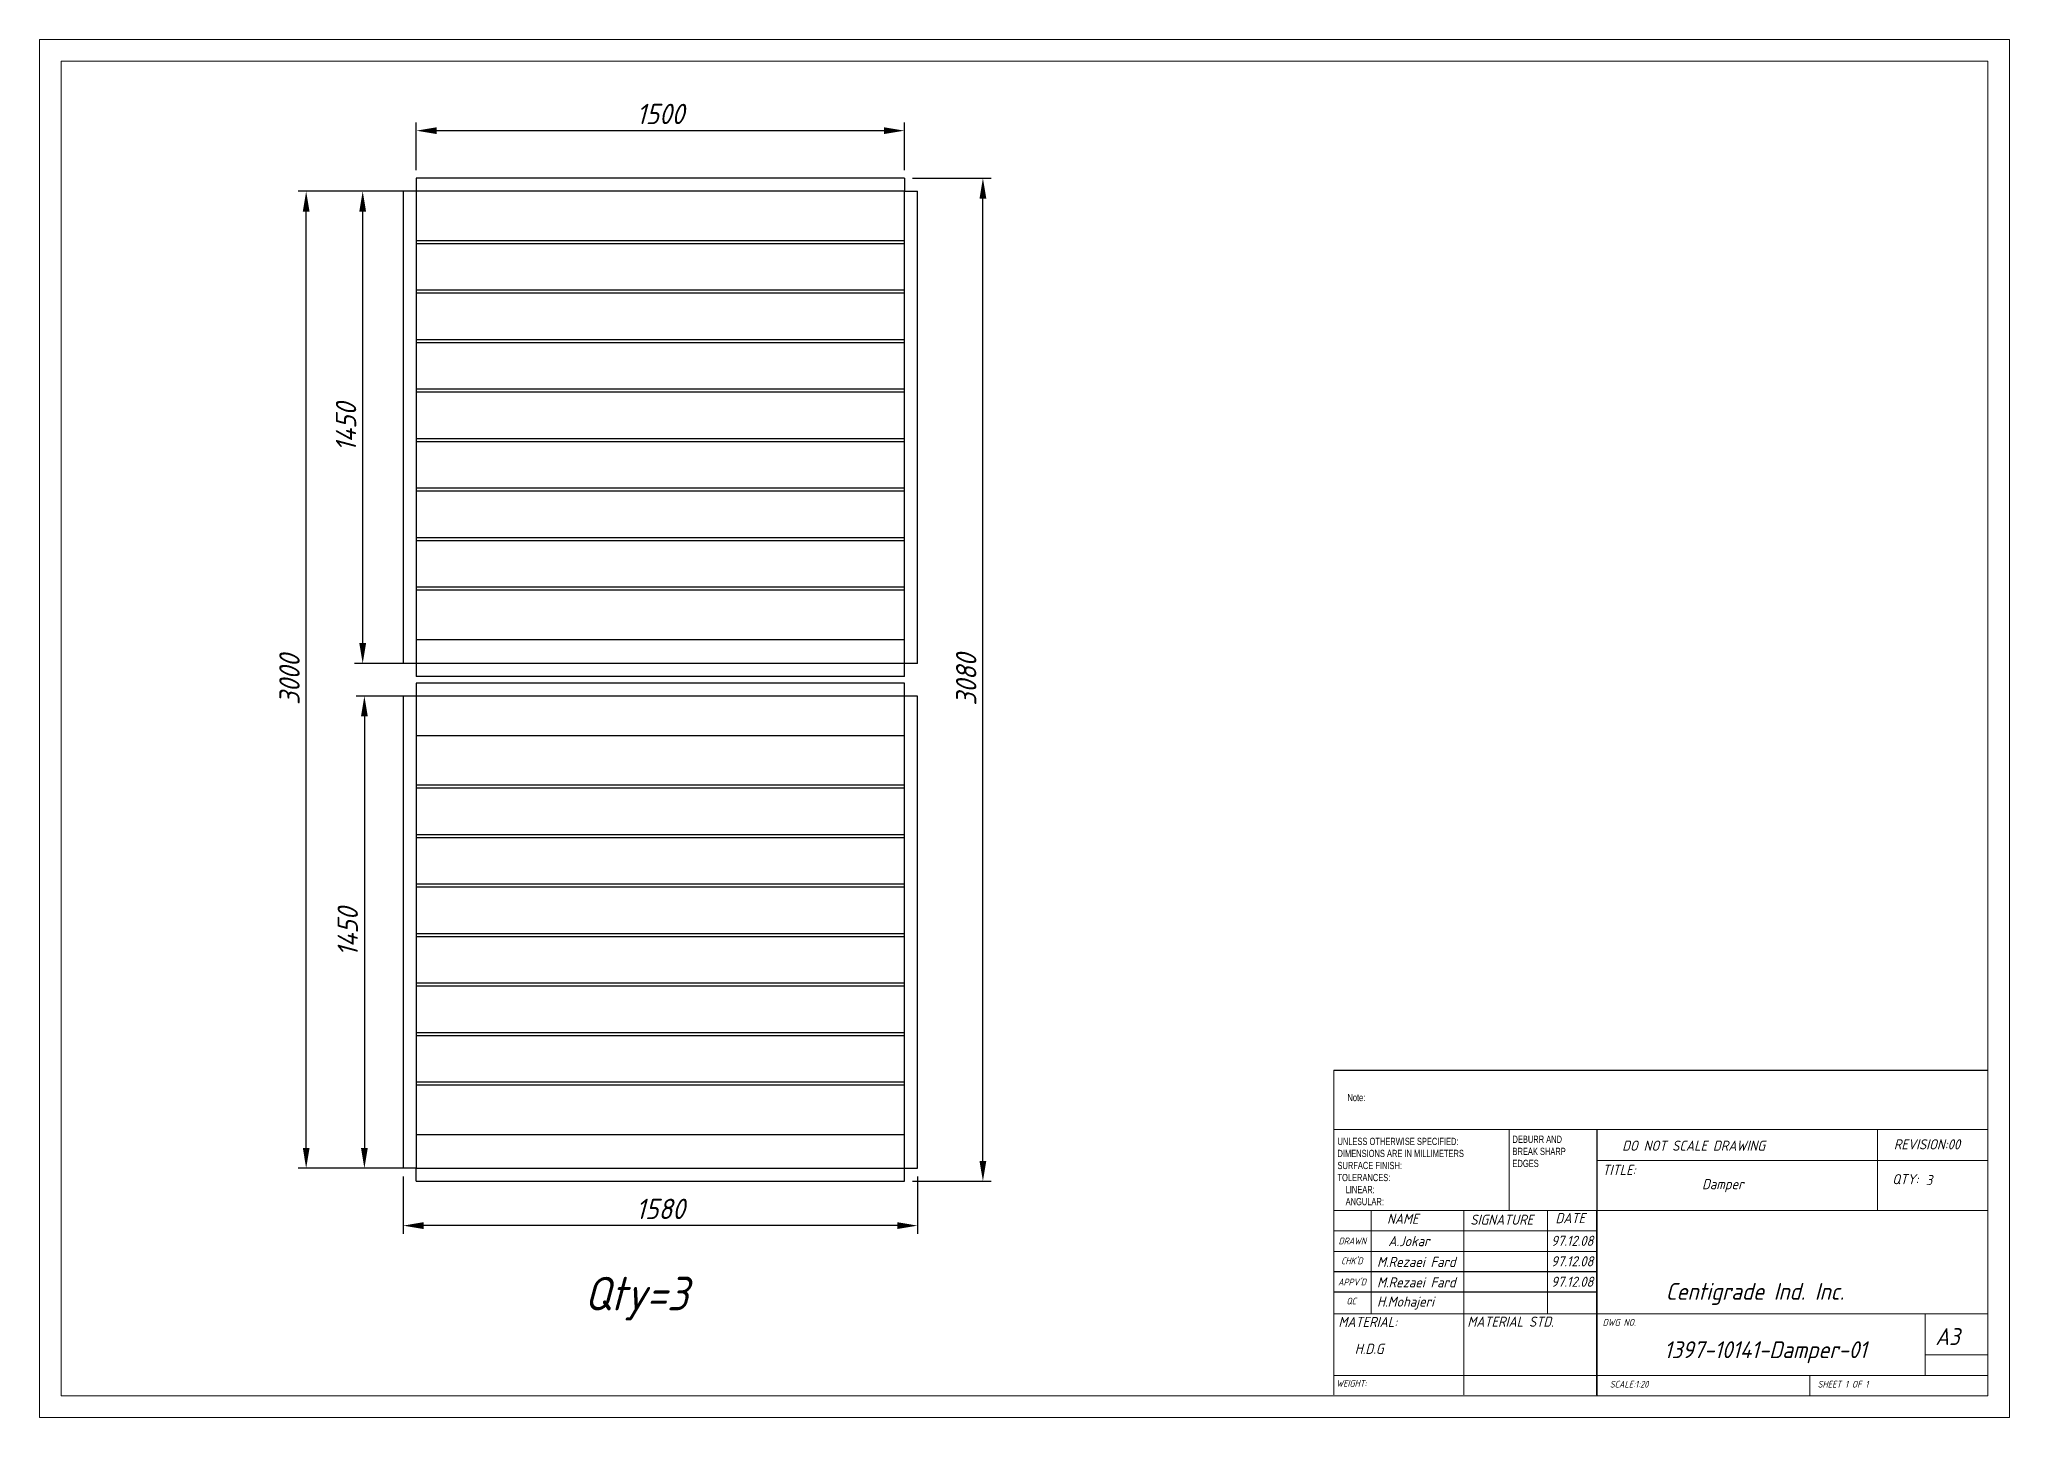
# Model space of a CAD drawing. Header units: millimetres. Extents: x -11687 to -5635, y -2729 to 1503.
import ezdxf

# ---------------------------------------------------------------- set-up
doc = ezdxf.new("R2010")
doc.units = ezdxf.units.MM
doc.styles.add('GENISO', font='geniso.shx', dxfattribs={"oblique": 15})
doc.styles.add('SLDTEXTSTYLE0', font='TXT', dxfattribs={"width": 0.75})
doc.dimstyles.new('Scale', dxfattribs={"dimscale": 25, "dimtxt": 2.5, "dimasz": 2.5, "dimexe": 1, "dimexo": 1, "dimgap": 0.8, "dimtad": 1, "dimdec": 0, "dimzin": 0, "dimtxsty": 'GENISO', "dimcen": 2.5, "dimclrd": 1, "dimclre": 1, "dimclrt": 256, "dimadec": 0, "dimazin": 0, "dimtfac": 1, "dimtdec": 0, "dimtmove": 0, "dimatfit": 3, "dimfxl": 1, "dimtzin": 0, "dimlwd": -1, "dimlwe": -1, "dimarcsym": 0})

# ---------------------------------------------------------------- blocks, each defined once
blk = doc.blocks.new('SW_NOTE_0')
at = {"color": 0, "linetype": 'Continuous', "lineweight": 0, "char_height": 1.5, "attachment_point": 1, "style": 'SLDTEXTSTYLE0'}
for s, insert in [('UNLESS OTHERWISE SPECIFIED:', (0, 1.93)), ('SURFACE FINISH:', (0, -3.07)), ('DIMENSIONS ARE IN MILLIMETERS', (0, -0.57)), ('TOLERANCES:', (0, -5.57)), ('LINEAR:', (1.69, -8.07)), ('ANGULAR:', (1.69, -10.57))]:
    blk.add_mtext(s, dxfattribs=dict(at, insert=insert))
blk = doc.blocks.new('SW_NOTE_1')
at = {"color": 0, "linetype": 'Continuous', "lineweight": 0, "char_height": 1.5, "attachment_point": 1, "style": 'SLDTEXTSTYLE0'}
for s, insert in [('DEBURR AND', (0, 1.93)), ('BREAK SHARP', (0, -0.57)), ('EDGES', (0, -3.07))]:
    blk.add_mtext(s, dxfattribs=dict(at, insert=insert))
blk = doc.blocks.new('*D5')
at = {"color": 1, "transparency": 16777216}
for p, q in [((-10530.1, 1101.3), (-10530.1, 1247.4)), ((-9092.6, 1222.4), (-10467.6, 1222.4)), ((-9030.1, 1101.3), (-9030.1, 1247.4))]:
    blk.add_line(p, q, dxfattribs=at)
for points in [[(-10467.6, 1232.8), (-10467.6, 1212), (-10530.1, 1222.4)], [(-9092.6, 1232.8), (-9092.6, 1212), (-9030.1, 1222.4)]]:
    blk.add_solid(points, dxfattribs=at)
at = {"layer": 'Defpoints', "color": 0, "transparency": 16777216}
for p in [(-10530.1, 1222.4), (-10530.1, 1076.3), (-9030.1, 1076.3)]:
    blk.add_point(p, dxfattribs=at)
at = {"transparency": 16777216, "insert": (-9780.1, 1273.7), "char_height": 62.5, "attachment_point": 5, "style": 'GENISO'}
blk.add_mtext('1500', dxfattribs=at)
blk = doc.blocks.new('*D7')
at = {"color": 1, "transparency": 16777216}
for p, q in [((-9005.1, 1076.3), (-8764.2, 1076.3)), ((-8789.2, -1941.2), (-8789.2, 1013.8)), ((-9005.1, -2003.7), (-8764.2, -2003.7))]:
    blk.add_line(p, q, dxfattribs=at)
for points in [[(-8799.7, 1013.8), (-8778.8, 1013.8), (-8789.2, 1076.3)], [(-8799.7, -1941.2), (-8778.8, -1941.2), (-8789.2, -2003.7)]]:
    blk.add_solid(points, dxfattribs=at)
at = {"layer": 'Defpoints', "color": 0, "transparency": 16777216}
for p in [(-9030.1, 1076.3), (-8789.2, 1076.3), (-9030.1, -2003.7)]:
    blk.add_point(p, dxfattribs=at)
at = {"transparency": 16777216, "insert": (-8840.5, -463.7), "char_height": 62.5, "attachment_point": 5, "rotation": 90, "style": 'GENISO'}
blk.add_mtext('3080', dxfattribs=at)
blk = doc.blocks.new('*D8')
at = {"color": 1, "transparency": 16777216}
for p, q in [((-10570.1, -1988.7), (-10570.1, -2164.9)), ((-8990.1, -1988.7), (-8990.1, -2164.9)), ((-9052.6, -2139.9), (-10507.6, -2139.9))]:
    blk.add_line(p, q, dxfattribs=at)
for points in [[(-10507.6, -2129.4), (-10507.6, -2150.3), (-10570.1, -2139.9)], [(-9052.6, -2129.4), (-9052.6, -2150.3), (-8990.1, -2139.9)]]:
    blk.add_solid(points, dxfattribs=at)
at = {"layer": 'Defpoints', "color": 0, "transparency": 16777216}
for p in [(-10570.1, -1963.7), (-8990.1, -1963.7), (-10570.1, -2139.9)]:
    blk.add_point(p, dxfattribs=at)
at = {"transparency": 16777216, "insert": (-9780.1, -2088.6), "char_height": 62.5, "attachment_point": 5, "style": 'GENISO'}
blk.add_mtext('1580', dxfattribs=at)
blk = doc.blocks.new('*D10')
at = {"color": 1, "transparency": 16777216}
for p, q in [((-10555.1, 1036.3), (-10719.4, 1036.3)), ((-10694.4, -351.2), (-10694.4, 973.8)), ((-10555.1, -413.7), (-10719.4, -413.7))]:
    blk.add_line(p, q, dxfattribs=at)
for points in [[(-10704.8, 973.8), (-10684, 973.8), (-10694.4, 1036.3)], [(-10704.8, -351.2), (-10684, -351.2), (-10694.4, -413.7)]]:
    blk.add_solid(points, dxfattribs=at)
at = {"layer": 'Defpoints', "color": 0, "transparency": 16777216}
for p in [(-10694.4, 1036.3), (-10530.1, 1036.3), (-10530.1, -413.7)]:
    blk.add_point(p, dxfattribs=at)
at = {"transparency": 16777216, "insert": (-10745.6, 311.3), "char_height": 62.5, "attachment_point": 5, "rotation": 90, "style": 'GENISO'}
blk.add_mtext('1450', dxfattribs=at)
blk = doc.blocks.new('*D11')
at = {"color": 1, "transparency": 16777216}
for p, q in [((-10555.1, -513.7), (-10714.2, -513.7)), ((-10689.2, -576.2), (-10689.2, -1901.2)), ((-10555.1, -1963.7), (-10714.2, -1963.7))]:
    blk.add_line(p, q, dxfattribs=at)
for points in [[(-10699.6, -576.2), (-10678.8, -576.2), (-10689.2, -513.7)], [(-10699.6, -1901.2), (-10678.8, -1901.2), (-10689.2, -1963.7)]]:
    blk.add_solid(points, dxfattribs=at)
at = {"layer": 'Defpoints', "color": 0, "transparency": 16777216}
for p in [(-10530.1, -513.7), (-10689.2, -1963.7), (-10530.1, -1963.7)]:
    blk.add_point(p, dxfattribs=at)
at = {"transparency": 16777216, "insert": (-10740.4, -1238.7), "char_height": 62.5, "attachment_point": 5, "rotation": 90, "style": 'GENISO'}
blk.add_mtext('1450', dxfattribs=at)
blk = doc.blocks.new('*D12')
at = {"color": 1, "transparency": 16777216}
for p, q in [((-10555.1, 1036.3), (-10893, 1036.3)), ((-10868, -1901.2), (-10868, 973.8)), ((-10555.1, -1963.7), (-10893, -1963.7))]:
    blk.add_line(p, q, dxfattribs=at)
for points in [[(-10878.4, 973.8), (-10857.6, 973.8), (-10868, 1036.3)], [(-10878.4, -1901.2), (-10857.6, -1901.2), (-10868, -1963.7)]]:
    blk.add_solid(points, dxfattribs=at)
at = {"layer": 'Defpoints', "color": 0, "transparency": 16777216}
for p in [(-10868, 1036.3), (-10530.1, 1036.3), (-10530.1, -1963.7)]:
    blk.add_point(p, dxfattribs=at)
at = {"transparency": 16777216, "insert": (-10919.3, -463.7), "char_height": 62.5, "attachment_point": 5, "rotation": 90, "style": 'GENISO'}
blk.add_mtext('3000', dxfattribs=at)

msp = doc.modelspace()

# ---------------------------------------------------------------- linework, layer by layer
for p, q in [((-8990.1, -413.7), (-10570.1, -413.7)), ((-9030.1, -453.7), (-10530.1, -453.7)), ((-9030.1, -473.7), (-10530.1, -473.7)), ((-8990.1, -513.7), (-10570.1, -513.7)), ((-7711.5, -1662.5), (-5702.1, -1662.5)), ((-6903.6, -1845.2), (-6903.6, -2662.8)), ((-6903.6, -2659.1), (-6903.6, -2093.1)), ((-6903.6, -2281.7), (-7711.5, -2281.7)), ((-6903.6, -2344.6), (-7711.5, -2344.6))]:
    msp.add_line(p, q)
at = {"color": 7, "linetype": 'ByBlock', "lineweight": 9}
for p, q in [((-7711.5, -1662.5), (-7711.5, -1845.2)), ((-7711.5, -1845.2), (-5702.1, -1845.2)), ((-7711.5, -1845.2), (-7711.5, -2659.1)), ((-7172.9, -1845.2), (-7172.9, -2093.1)), ((-6041.1, -2093.1), (-6041.1, -1845.2)), ((-5702.1, -1939.6), (-6903.6, -1939.6)), ((-5702.1, -2093.1), (-7711.5, -2093.1)), ((-7596.1, -2093.1), (-7596.1, -2411.2)), ((-7312.1, -2093.1), (-7312.1, -2659.1)), ((-7054.5, -2093.1), (-7054.5, -2411.2)), ((-6903.6, -2156), (-7711.5, -2156)), ((-6903.6, -2218.9), (-7711.5, -2218.9)), ((-7557.6, -2411.2), (-7711.5, -2411.2)), ((-7557.6, -2411.2), (-5702.1, -2411.2)), ((-5894.4, -2599.9), (-5894.4, -2411.2)), ((-5702.1, -2537), (-5894.4, -2537)), ((-7711.5, -2599.9), (-5702.1, -2599.9)), ((-6249.5, -2662.8), (-6249.5, -2599.9))]:
    msp.add_line(p, q, dxfattribs=at)
for points in [[(-5635.5, 1502.6), (-5635.5, -2729.4), (-11687.5, -2729.4), (-11687.5, 1502.6)], [(-5702.1, 1436), (-5702.1, -2662.8), (-11620.9, -2662.8), (-11620.9, 1436)]]:
    msp.add_lwpolyline(points, close=True, dxfattribs=at)
for points in [[(-10530.1, 1076.3), (-10530.1, 1036.3), (-10570.1, 1036.3)], [(-10570.1, 1036.3), (-10570.1, -413.7)], [(-9030.1, 1076.3), (-10530.1, 1076.3)], [(-9030.1, -453.7), (-9030.1, 1036.3), (-10530.1, 1036.3), (-10530.1, -453.7)], [(-9030.1, 1076.3), (-9030.1, 1036.3), (-8990.1, 1036.3)], [(-8990.1, -413.7), (-8990.1, 1036.3)], [(-10530.1, -473.7), (-10530.1, -1963.7), (-9030.1, -1963.7), (-9030.1, -473.7)], [(-10570.1, -513.7), (-10570.1, -1963.7)], [(-8990.1, -1963.7), (-8990.1, -513.7)], [(-10530.1, -2003.7), (-10530.1, -1963.7), (-10570.1, -1963.7)], [(-9030.1, -2003.7), (-9030.1, -1963.7), (-8990.1, -1963.7)], [(-10530.1, -2003.7), (-9030.1, -2003.7)]]:
    msp.add_lwpolyline(points)
for points in [[(-9030.1, 1036.3), (-10530.1, 1036.3), (-10530.1, 876.3), (-9030.1, 876.3)], [(-9030.1, 884.3), (-10530.1, 884.3), (-10530.1, 724.3), (-9030.1, 724.3)], [(-9030.1, 732.3), (-10530.1, 732.3), (-10530.1, 572.3), (-9030.1, 572.3)], [(-9030.1, 580.3), (-10530.1, 580.3), (-10530.1, 420.3), (-9030.1, 420.3)], [(-9030.1, 428.3), (-10530.1, 428.3), (-10530.1, 268.3), (-9030.1, 268.3)], [(-9030.1, 276.3), (-10530.1, 276.3), (-10530.1, 116.3), (-9030.1, 116.3)], [(-9030.1, 124.3), (-10530.1, 124.3), (-10530.1, -35.7), (-9030.1, -35.7)], [(-9030.1, -27.7), (-10530.1, -27.7), (-10530.1, -187.7), (-9030.1, -187.7)], [(-9030.1, -179.7), (-10530.1, -179.7), (-10530.1, -339.7), (-9030.1, -339.7)], [(-9030.1, -635.7), (-10530.1, -635.7), (-10530.1, -795.7), (-9030.1, -795.7)], [(-9030.1, -787.7), (-10530.1, -787.7), (-10530.1, -947.7), (-9030.1, -947.7)], [(-9030.1, -939.7), (-10530.1, -939.7), (-10530.1, -1099.7), (-9030.1, -1099.7)], [(-9030.1, -1091.7), (-10530.1, -1091.7), (-10530.1, -1251.7), (-9030.1, -1251.7)], [(-9030.1, -1243.7), (-10530.1, -1243.7), (-10530.1, -1403.7), (-9030.1, -1403.7)], [(-9030.1, -1395.7), (-10530.1, -1395.7), (-10530.1, -1555.7), (-9030.1, -1555.7)], [(-9030.1, -1547.7), (-10530.1, -1547.7), (-10530.1, -1707.7), (-9030.1, -1707.7)], [(-9030.1, -1699.7), (-10530.1, -1699.7), (-10530.1, -1859.7), (-9030.1, -1859.7)]]:
    msp.add_lwpolyline(points, close=True)

# ---------------------------------------------------------------- block references
at = {"color": 7, "linetype": 'ByBlock', "lineweight": 9, "xscale": 14.79706777657706, "yscale": 14.79706777657706, "zscale": 14.79706777657706}
for name, p in [('SW_NOTE_0', (-7700, -1898.7)), ('SW_NOTE_1', (-7162.4, -1892.3))]:
    msp.add_blockref(name, p, dxfattribs=at)

# ---------------------------------------------------------------- texts
at = {"style": 'GENISO', "oblique": 15}
msp.add_text('Qty=3', height=103.07, dxfattribs=at).set_placement((-10013.9, -2400.1))
at = {"color": 7, "linetype": 'ByBlock', "lineweight": 9, "insert": (-7669.6, -1735.5), "char_height": 22.2, "attachment_point": 1, "style": 'SLDTEXTSTYLE0'}
msp.add_mtext('Note:', dxfattribs=at)
at = {"attachment_point": 5, "style": 'GENISO'}
for s, insert, char_height in [('REVISION:00', (-5889.2, -1890.3), 31.074), ('DO NOT SCALE DRAWING', (-6606.2, -1894.5), 31.074), ('TITLE:', (-6835.3, -1968.8), 31.07), ('Damper', (-6516.4, -2017.2), 31.07), ('QTY:', (-5955.8, -1997.3), 31.07), ('3', (-5882.8, -2000.1), 31.1), ('NAME', (-7499.6, -2119), 31.07), ('SIGNATURE', (-7195.5, -2121.8), 31.07), ('DATE', (-6985, -2116.9), 31.07), ('DRAWN', (-7654.4, -2187), 20.72), ('A.Jokar', (-7480.8, -2187.5), 31.07), ('97.12.08', (-6978.9, -2186.6), 31.07), ("CHK'D", (-7655.9, -2248.1), 20.72), ('M.Rezaei Fard', (-7457.9, -2251.3), 31.074), ('97.12.08', (-6978.9, -2249.4), 31.07), ("APPV'D", (-7655.2, -2313.2), 20.72), ('M.Rezaei Fard', (-7457.9, -2314.1), 31.074), ('97.12.08', (-6978.9, -2312.3), 31.07), ('H.Mohajeri', (-7491, -2377.9), 31.07), ('Centigrade Ind. Inc.', (-6418, -2349.7), 51.79), ('MATERIAL:', (-7606.9, -2435.7), 31.07), ('QC', (-7657.9, -2371.6), 20.72), ('MATERIAL STD.', (-7168.4, -2434.9), 31.074), ('DWG NO.', (-6834.7, -2437.1), 20.72), ('A3', (-5826.2, -2480.7), 51.79), ('H.D.G', (-7602.7, -2518.2), 31.07), ('1397-10141-Damper-01', (-6385.7, -2528.8), 51.79), ('WEIGHT:', (-7657.1, -2624.4), 20.72), ('SCALE:1:20', (-6804.1, -2626.9), 20.72), ('SHEET 1 OF 1', (-6147.1, -2626.9), 20.716)]:
    msp.add_mtext(s, dxfattribs=dict(at, insert=insert, char_height=char_height))

# ---------------------------------------------------------------- dimensions: what is measured, and where the dimension line sits
for base, p1, p2, picture, middle in [((-10530.1, 1222.4), (-9030.1, 1076.3), (-10530.1, 1076.3), '*D5', (-9780.1, 1273.7)), ((-10570.1, -2139.9), (-8990.1, -1963.7), (-10570.1, -1963.7), '*D8', (-9780.1, -2088.6))]:
    dim = msp.add_linear_dim(base=base, p1=p1, p2=p2, dimstyle='Scale')
    dim.commit()
    dim.dimension.update_dxf_attribs({"geometry": picture, "text_midpoint": middle})
for base, p1, p2, picture, middle in [((-10868, 1036.3), (-10530.1, -1963.7), (-10530.1, 1036.3), '*D12', (-10919.3, -463.7)), ((-10694.4, 1036.3), (-10530.1, -413.7), (-10530.1, 1036.3), '*D10', (-10745.6, 311.3)), ((-8789.2, 1076.3), (-9030.1, -2003.7), (-9030.1, 1076.3), '*D7', (-8840.5, -463.7)), ((-10689.2, -1963.7), (-10530.1, -513.7), (-10530.1, -1963.7), '*D11', (-10740.4, -1238.7))]:
    dim = msp.add_linear_dim(base=base, p1=p1, p2=p2, angle=90, dimstyle='Scale')
    dim.commit()
    dim.dimension.update_dxf_attribs({"geometry": picture, "text_midpoint": middle})

doc.saveas('drawing.dxf')
